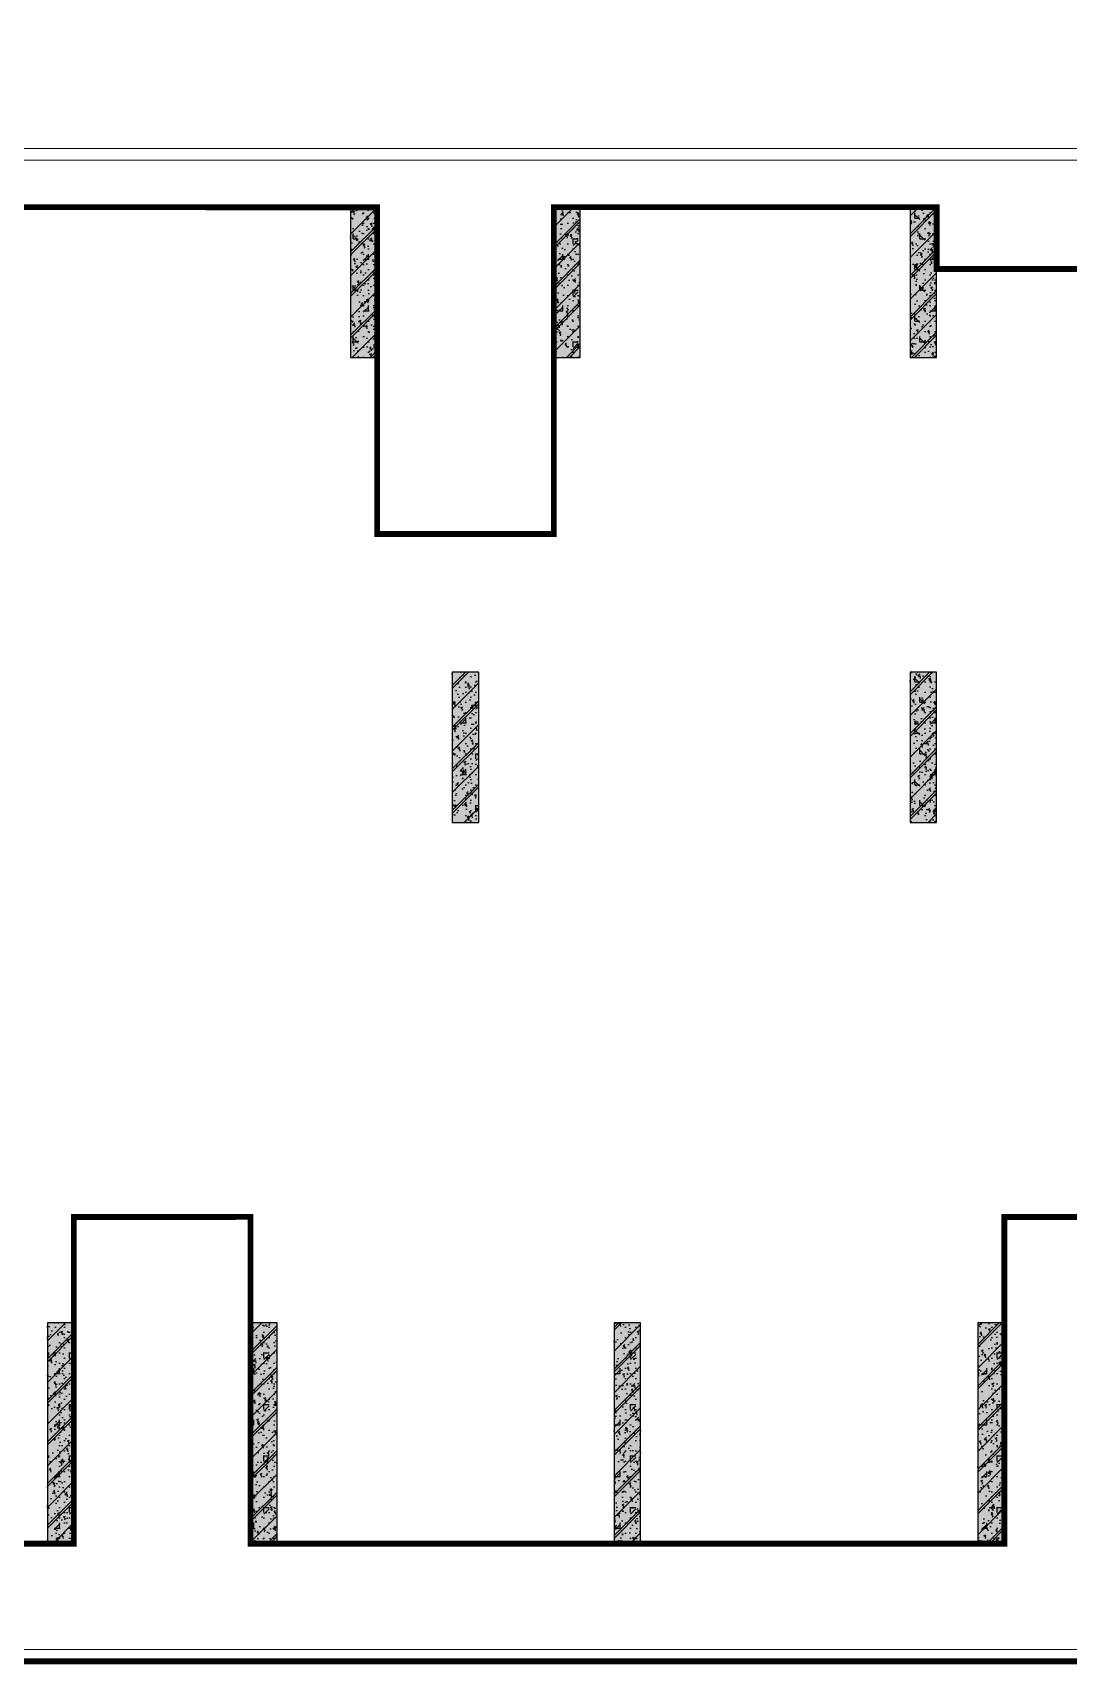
# Model space of a CAD drawing. Header units: millimetres. Extents: x 379264 to 1158416, y -283062 to 356890.
# Drawn here: x 935166 to 935518, y -28429 to -27875 of the extents above; entities that cross this region are included whole.
import ezdxf

# ---------------------------------------------------------------- set-up
doc = ezdxf.new("R2010")
doc.units = ezdxf.units.MM
for name, pattern in [('CENTER', [2, 1.25, -0.25, 0.25, -0.25]), ('keyplan TANG 1$0$MB_Luoi truc$1$HTT Center', [13, 10, -1, 1, -1]), ('keyplan TANG 1$0$Ranh dat$0$HTT Hidden 21', [3, 2, -1])]:
    doc.linetypes.add(name, pattern=pattern)
for name, color, linetype in [('12PM. GRID', 8, 'CENTER'), ('BLOCK C - CHI TIET THANG 7 - 15T$0$DnW', 20, 'Continuous'), ('keyplan TANG 1$0$MB_Cot tang 1$0$Concrete Hatch', 250, 'Continuous'), ('keyplan TANG 1$0$MB_Cot tang 1$0$Concrete Line', 250, 'Continuous'), ('keyplan TANG 1$0$MB_Cot tang 1$0$Concrete Solid', 250, 'Continuous')]:
    doc.layers.add(name, color=color, linetype=linetype)
for name, color, linetype, lineweight in [('keyplan TANG 1$0$Hatch vat lieu', 250, 'Continuous', 5), ('keyplan TANG 1$0$MB_Luoi truc$1$Luoi Truc', 250, 'keyplan TANG 1$0$MB_Luoi truc$1$HTT Center', 9), ('keyplan TANG 1$0$Net Thay khac', 250, 'Continuous', 15), ('keyplan TANG 1$0$Net thay Tuong', 250, 'Continuous', 20), ('keyplan TANG 1$0$Ranh dat$0$CGXD', 250, 'keyplan TANG 1$0$Ranh dat$0$HTT Hidden 21', 40)]:
    doc.layers.add(name, color=color, linetype=linetype, lineweight=lineweight)

# ---------------------------------------------------------------- blocks, each defined once
blk = doc.blocks.new('*U1380')
at = {"layer": 'keyplan TANG 1$0$MB_Cot tang 1$0$Concrete Hatch'}
h = blk.add_hatch(dxfattribs=at)
h.set_pattern_fill('CONCRETE', color=256, scale=50, style=0, pattern_type=2)
h.set_pattern_definition([(45, (0, -2300), (-176.7766952966369, 176.7766952966369), []), (45, (0, -2250), (-353.5533905932737, 353.5533905932738), []), (49.99999999999999, (0, -2300), (358.6300913003767, -31.37606749129755), [37.5, -412.5]), (355, (0, -2300), (-69.3756668065, 376.0960668500059), [30, -330]), (100.4514, (29.88584, -2302.614669999999), (289.2546908570108, 344.7197710304768), [31.870095, -350.571056]), (46.18420000000001, (0, -2200), (533.6205243128222, -82.75950716450905), [56.25, -618.75]), (96.6356, (44.46837249999999, -2206.8966535), (467.3313527743517, 487.0589354502209), [47.805144, -525.8565]), (351.1842, (0, -2200), (467.3309725668136, 487.0593004626623), [45, -495]), (21, (50, -2225), (298.4535260592309, -201.3094453326694), [37.5, -412.5]), (326.0000000000001, (50, -2225), (121.6576659607909, 362.5750225234265), [30, -330]), (71.4514, (74.8711165, -2241.775803), (420.111314290745, 161.2652483549762), [31.870095, -350.571056]), (37.50000000000001, (0, -2300), (6.079927658645334, 166.4469269156558), [0, -326, 0, -335, 0, -331.25]), (7.499999999999999, (0, -2300), (131.5347687210743, 197.2058559411801), [0, -191, 0, -318.5, 0, -126.25]), (327.5, (-111.5, -2300), (266.9112180862045, -11.2774358671899), [0, -125, 0, -390, 0, -517.5]), (317.5, (-161.5, -2300), (291.5930846711931, 50.05249116615882), [0, -162.5, 0, -259, 0, -367.5]), (0, (175, -2125), (0, 875), [87.5, -787.5]), (0, (437.5, -1950), (0, 875), [87.5, -787.5]), (0, (262.5, -1600), (0, 875), [87.5, -350, 87.5, -350]), (90, (175, -2125), (-875, 5.35782974626967e-14), [87.5, -787.5]), (90, (262.5, -1600), (-875, 5.35782974626967e-14), [87.5, -787.5]), (90, (525, -1950), (-875, 5.35782974626967e-14), [87.5, -787.5]), (90, (700, -1687.5), (-875, 5.35782974626967e-14), [87.5, -787.5]), (135, (262.5, -2125), (-875.016357447105, 8.881784197001252e-14), [123.76, -1113.7]), (135, (350, -1600), (-875.016357447105, 8.881784197001252e-14), [123.76, -1113.7]), (45, (437.5, -1950), (8.881784197001252e-14, 875.016357447105), [123.76, -247.485, 123.76, -742.455]), (0, (-175, -2300), (87.5, 87.5), [-175, 0])])
h.paths.add_polyline_path([(-200, 150), (-200, -2400), (250, -2400), (250, 150)])
at = {"layer": 'keyplan TANG 1$0$MB_Cot tang 1$0$Concrete Solid'}
blk.add_hatch(color=256, dxfattribs=at).paths.add_polyline_path([(-200, 150), (-200, -2400), (250, -2400), (250, 150)])
at = {"layer": 'keyplan TANG 1$0$MB_Cot tang 1$0$Concrete Line'}
blk.add_lwpolyline([(-200, 150), (-200, -2400), (250, -2400), (250, 150)], close=True, dxfattribs=at)
blk = doc.blocks.new('*U1381')
at = {"layer": 'keyplan TANG 1$0$MB_Cot tang 1$0$Concrete Hatch'}
h = blk.add_hatch(dxfattribs=at)
h.set_pattern_fill('CONCRETE', color=256, scale=50, style=0, pattern_type=2)
h.set_pattern_definition([(45, (-200, -2300), (-176.7766952966369, 176.7766952966369), []), (45, (-200, -2250), (-353.5533905932737, 353.5533905932738), []), (49.99999999999999, (-200, -2300), (358.6300913003767, -31.37606749129755), [37.5, -412.5]), (355, (-200, -2300), (-69.3756668065, 376.0960668500059), [30, -330]), (100.4514, (-170.11416, -2302.614669999999), (289.2546908570108, 344.7197710304768), [31.870095, -350.571056]), (46.18420000000001, (-200, -2200), (533.6205243128222, -82.75950716450905), [56.25, -618.75]), (96.6356, (-155.5316275, -2206.8966535), (467.3313527743517, 487.0589354502209), [47.805144, -525.8565]), (351.1842, (-200, -2200), (467.3309725668136, 487.0593004626623), [45, -495]), (21, (-150, -2225), (298.4535260592309, -201.3094453326694), [37.5, -412.5]), (326.0000000000001, (-150, -2225), (121.6576659607909, 362.5750225234265), [30, -330]), (71.4514, (-125.1288835, -2241.775803), (420.111314290745, 161.2652483549762), [31.870095, -350.571056]), (37.50000000000001, (-200, -2300), (6.079927658645334, 166.4469269156558), [0, -326, 0, -335, 0, -331.25]), (7.499999999999999, (-200, -2300), (131.5347687210743, 197.2058559411801), [0, -191, 0, -318.5, 0, -126.25]), (327.5, (-311.5, -2300), (266.9112180862045, -11.2774358671899), [0, -125, 0, -390, 0, -517.5]), (317.5, (-361.5, -2300), (291.5930846711931, 50.05249116615882), [0, -162.5, 0, -259, 0, -367.5]), (0, (-25, -2125), (0, 875), [87.5, -787.5]), (0, (237.5, -1950), (0, 875), [87.5, -787.5]), (0, (62.5, -1600), (0, 875), [87.5, -350, 87.5, -350]), (90, (-25, -2125), (-875, 5.35782974626967e-14), [87.5, -787.5]), (90, (62.5, -1600), (-875, 5.35782974626967e-14), [87.5, -787.5]), (90, (325, -1950), (-875, 5.35782974626967e-14), [87.5, -787.5]), (90, (500, -1687.5), (-875, 5.35782974626967e-14), [87.5, -787.5]), (135, (62.5, -2125), (-875.016357447105, 8.881784197001252e-14), [123.76, -1113.7]), (135, (150, -1600), (-875.016357447105, 8.881784197001252e-14), [123.76, -1113.7]), (45, (237.5, -1950), (8.881784197001252e-14, 875.016357447105), [123.76, -247.485, 123.76, -742.455]), (0, (-375, -2300), (87.5, 87.5), [-175, 0])])
h.paths.add_polyline_path([(-300, 150), (-300, -2400), (150, -2400), (150, 150)])
at = {"layer": 'keyplan TANG 1$0$MB_Cot tang 1$0$Concrete Solid'}
blk.add_hatch(color=256, dxfattribs=at).paths.add_polyline_path([(-300, 150), (-300, -2400), (150, -2400), (150, 150)])
at = {"layer": 'keyplan TANG 1$0$MB_Cot tang 1$0$Concrete Line'}
blk.add_lwpolyline([(-300, 150), (-300, -2400), (150, -2400), (150, 150)], close=True, dxfattribs=at)
blk = doc.blocks.new('*U1378')
at = {"layer": 'keyplan TANG 1$0$MB_Cot tang 1$0$Concrete Hatch'}
h = blk.add_hatch(dxfattribs=at)
h.set_pattern_fill('CONCRETE', color=256, scale=50, style=0, pattern_type=2)
h.set_pattern_definition([(45, (-100, -2300), (-176.7766952966369, 176.7766952966369), []), (45, (-100, -2250), (-353.5533905932737, 353.5533905932738), []), (49.99999999999999, (-100, -2300), (358.6300913003767, -31.37606749129755), [37.5, -412.5]), (355, (-100, -2300), (-69.3756668065, 376.0960668500059), [30, -330]), (100.4514, (-70.11416, -2302.614669999999), (289.2546908570108, 344.7197710304768), [31.870095, -350.571056]), (46.18420000000001, (-100, -2200), (533.6205243128222, -82.75950716450905), [56.25, -618.75]), (96.6356, (-55.53162750000001, -2206.8966535), (467.3313527743517, 487.0589354502209), [47.805144, -525.8565]), (351.1842, (-100, -2200), (467.3309725668136, 487.0593004626623), [45, -495]), (21, (-50, -2225), (298.4535260592309, -201.3094453326694), [37.5, -412.5]), (326.0000000000001, (-50, -2225), (121.6576659607909, 362.5750225234265), [30, -330]), (71.4514, (-25.1288835, -2241.775803), (420.111314290745, 161.2652483549762), [31.870095, -350.571056]), (37.50000000000001, (-100, -2300), (6.079927658645334, 166.4469269156558), [0, -326, 0, -335, 0, -331.25]), (7.499999999999999, (-100, -2300), (131.5347687210743, 197.2058559411801), [0, -191, 0, -318.5, 0, -126.25]), (327.5, (-211.5, -2300), (266.9112180862045, -11.2774358671899), [0, -125, 0, -390, 0, -517.5]), (317.5, (-261.5, -2300), (291.5930846711931, 50.05249116615882), [0, -162.5, 0, -259, 0, -367.5]), (0, (75, -2125), (0, 875), [87.5, -787.5]), (0, (337.5, -1950), (0, 875), [87.5, -787.5]), (0, (162.5, -1600), (0, 875), [87.5, -350, 87.5, -350]), (90, (75, -2125), (-875, 5.35782974626967e-14), [87.5, -787.5]), (90, (162.5, -1600), (-875, 5.35782974626967e-14), [87.5, -787.5]), (90, (425, -1950), (-875, 5.35782974626967e-14), [87.5, -787.5]), (90, (600, -1687.5), (-875, 5.35782974626967e-14), [87.5, -787.5]), (135, (162.5, -2125), (-875.016357447105, 8.881784197001252e-14), [123.76, -1113.7]), (135, (250, -1600), (-875.016357447105, 8.881784197001252e-14), [123.76, -1113.7]), (45, (337.5, -1950), (8.881784197001252e-14, 875.016357447105), [123.76, -247.485, 123.76, -742.455]), (0, (-275, -2300), (87.5, 87.5), [-175, 0])])
h.paths.add_polyline_path([(-250, 150), (-250, -2400), (200, -2400), (200, 150)])
at = {"layer": 'keyplan TANG 1$0$MB_Cot tang 1$0$Concrete Solid'}
blk.add_hatch(color=256, dxfattribs=at).paths.add_polyline_path([(-250, 150), (-250, -2400), (200, -2400), (200, 150)])
at = {"layer": 'keyplan TANG 1$0$MB_Cot tang 1$0$Concrete Line'}
blk.add_lwpolyline([(-250, 150), (-250, -2400), (200, -2400), (200, 150)], close=True, dxfattribs=at)
blk = doc.blocks.new('*U1382')
at = {"layer": 'keyplan TANG 1$0$MB_Cot tang 1$0$Concrete Hatch'}
h = blk.add_hatch(dxfattribs=at)
h.set_pattern_fill('CONCRETE', color=256, scale=50, style=0, pattern_type=2)
h.set_pattern_definition([(45, (0, -1100), (-176.7766952966369, 176.7766952966369), []), (45, (0, -1050), (-353.5533905932737, 353.5533905932738), []), (49.99999999999999, (0, -1100), (358.6300913003767, -31.37606749129755), [37.5, -412.5]), (355, (0, -1100), (-69.3756668065, 376.0960668500059), [30, -330]), (100.4514, (29.88584, -1102.614669999999), (289.2546908570108, 344.7197710304768), [31.870095, -350.571056]), (46.18420000000001, (0, -999.9999999999995), (533.6205243128222, -82.75950716450905), [56.25, -618.75]), (96.6356, (44.46837249999999, -1006.8966535), (467.3313527743517, 487.0589354502209), [47.805144, -525.8565]), (351.1842, (0, -999.9999999999995), (467.3309725668136, 487.0593004626623), [45, -495]), (21, (50, -1025), (298.4535260592309, -201.3094453326694), [37.5, -412.5]), (326.0000000000001, (50, -1025), (121.6576659607909, 362.5750225234265), [30, -330]), (71.4514, (74.8711165, -1041.775803), (420.111314290745, 161.2652483549762), [31.870095, -350.571056]), (37.50000000000001, (0, -1100), (6.079927658645334, 166.4469269156558), [0, -326, 0, -335, 0, -331.25]), (7.499999999999999, (0, -1100), (131.5347687210743, 197.2058559411801), [0, -191, 0, -318.5, 0, -126.25]), (327.5, (-111.5, -1100), (266.9112180862045, -11.2774358671899), [0, -125, 0, -390, 0, -517.5]), (317.5, (-161.5, -1100), (291.5930846711931, 50.05249116615882), [0, -162.5, 0, -259, 0, -367.5]), (0, (175, -924.9999999999995), (0, 875), [87.5, -787.5]), (0, (437.5, -749.9999999999995), (0, 875), [87.5, -787.5]), (0, (262.5, -399.9999999999995), (0, 875), [87.5, -350, 87.5, -350]), (90, (175, -924.9999999999995), (-875, 5.35782974626967e-14), [87.5, -787.5]), (90, (262.5, -399.9999999999995), (-875, 5.35782974626967e-14), [87.5, -787.5]), (90, (525, -749.9999999999995), (-875, 5.35782974626967e-14), [87.5, -787.5]), (90, (700, -487.4999999999995), (-875, 5.35782974626967e-14), [87.5, -787.5]), (135, (262.5, -924.9999999999995), (-875.016357447105, 8.881784197001252e-14), [123.76, -1113.7]), (135, (350, -399.9999999999995), (-875.016357447105, 8.881784197001252e-14), [123.76, -1113.7]), (45, (437.5, -749.9999999999995), (8.881784197001252e-14, 875.016357447105), [123.76, -247.485, 123.76, -742.455]), (0, (-175, -1100), (87.5, 87.5), [-175, 0])])
h.paths.add_polyline_path([(-200, 1350), (-200, -2400), (250, -2400), (250, 1350)])
at = {"layer": 'keyplan TANG 1$0$MB_Cot tang 1$0$Concrete Solid'}
blk.add_hatch(color=256, dxfattribs=at).paths.add_polyline_path([(-200, 1350), (-200, -2400), (250, -2400), (250, 1350)])
at = {"layer": 'keyplan TANG 1$0$MB_Cot tang 1$0$Concrete Line'}
blk.add_lwpolyline([(-200, 1350), (-200, -2400), (250, -2400), (250, 1350)], close=True, dxfattribs=at)
blk = doc.blocks.new('*U39')
at = {"layer": 'keyplan TANG 1$0$MB_Cot tang 1$0$Concrete Hatch'}
h = blk.add_hatch(dxfattribs=at)
h.set_pattern_fill('CONCRETE', color=256, scale=50, style=0, pattern_type=2)
h.set_pattern_definition([(45, (-100, -1100), (-176.7766952966369, 176.7766952966369), []), (45, (-100, -1050), (-353.5533905932737, 353.5533905932738), []), (49.99999999999999, (-100, -1100), (358.6300913003767, -31.37606749129755), [37.5, -412.5]), (355, (-100, -1100), (-69.3756668065, 376.0960668500059), [30, -330]), (100.4514, (-70.11416, -1102.614669999999), (289.2546908570108, 344.7197710304768), [31.870095, -350.571056]), (46.18420000000001, (-100, -999.9999999999995), (533.6205243128222, -82.75950716450905), [56.25, -618.75]), (96.6356, (-55.53162750000001, -1006.8966535), (467.3313527743517, 487.0589354502209), [47.805144, -525.8565]), (351.1842, (-100, -999.9999999999995), (467.3309725668136, 487.0593004626623), [45, -495]), (21, (-50, -1025), (298.4535260592309, -201.3094453326694), [37.5, -412.5]), (326.0000000000001, (-50, -1025), (121.6576659607909, 362.5750225234265), [30, -330]), (71.4514, (-25.1288835, -1041.775803), (420.111314290745, 161.2652483549762), [31.870095, -350.571056]), (37.50000000000001, (-100, -1100), (6.079927658645334, 166.4469269156558), [0, -326, 0, -335, 0, -331.25]), (7.499999999999999, (-100, -1100), (131.5347687210743, 197.2058559411801), [0, -191, 0, -318.5, 0, -126.25]), (327.5, (-211.5, -1100), (266.9112180862045, -11.2774358671899), [0, -125, 0, -390, 0, -517.5]), (317.5, (-261.5, -1100), (291.5930846711931, 50.05249116615882), [0, -162.5, 0, -259, 0, -367.5]), (0, (75, -924.9999999999995), (0, 875), [87.5, -787.5]), (0, (337.5, -749.9999999999995), (0, 875), [87.5, -787.5]), (0, (162.5, -399.9999999999995), (0, 875), [87.5, -350, 87.5, -350]), (90, (75, -924.9999999999995), (-875, 5.35782974626967e-14), [87.5, -787.5]), (90, (162.5, -399.9999999999995), (-875, 5.35782974626967e-14), [87.5, -787.5]), (90, (425, -749.9999999999995), (-875, 5.35782974626967e-14), [87.5, -787.5]), (90, (600, -487.4999999999995), (-875, 5.35782974626967e-14), [87.5, -787.5]), (135, (162.5, -924.9999999999995), (-875.016357447105, 8.881784197001252e-14), [123.76, -1113.7]), (135, (250, -399.9999999999995), (-875.016357447105, 8.881784197001252e-14), [123.76, -1113.7]), (45, (337.5, -749.9999999999995), (8.881784197001252e-14, 875.016357447105), [123.76, -247.485, 123.76, -742.455]), (0, (-275, -1100), (87.5, 87.5), [-175, 0])])
h.paths.add_polyline_path([(-250, 1350), (-250, -2400), (200, -2400), (200, 1350)])
at = {"layer": 'keyplan TANG 1$0$MB_Cot tang 1$0$Concrete Solid'}
blk.add_hatch(color=256, dxfattribs=at).paths.add_polyline_path([(-250, 1350), (-250, -2400), (200, -2400), (200, 1350)])
at = {"layer": 'keyplan TANG 1$0$MB_Cot tang 1$0$Concrete Line'}
blk.add_lwpolyline([(-250, 1350), (-250, -2400), (200, -2400), (200, 1350)], close=True, dxfattribs=at)
blk = doc.blocks.new('*U1379')
at = {"layer": 'keyplan TANG 1$0$MB_Cot tang 1$0$Concrete Hatch'}
h = blk.add_hatch(dxfattribs=at)
h.set_pattern_fill('CONCRETE', color=256, scale=50, style=0, pattern_type=2)
h.set_pattern_definition([(45, (-200, -1100), (-176.7766952966369, 176.7766952966369), []), (45, (-200, -1050), (-353.5533905932737, 353.5533905932738), []), (49.99999999999999, (-200, -1100), (358.6300913003767, -31.37606749129755), [37.5, -412.5]), (355, (-200, -1100), (-69.3756668065, 376.0960668500059), [30, -330]), (100.4514, (-170.11416, -1102.614669999999), (289.2546908570108, 344.7197710304768), [31.870095, -350.571056]), (46.18420000000001, (-200, -999.9999999999995), (533.6205243128222, -82.75950716450905), [56.25, -618.75]), (96.6356, (-155.5316275, -1006.8966535), (467.3313527743517, 487.0589354502209), [47.805144, -525.8565]), (351.1842, (-200, -999.9999999999995), (467.3309725668136, 487.0593004626623), [45, -495]), (21, (-150, -1025), (298.4535260592309, -201.3094453326694), [37.5, -412.5]), (326.0000000000001, (-150, -1025), (121.6576659607909, 362.5750225234265), [30, -330]), (71.4514, (-125.1288835, -1041.775803), (420.111314290745, 161.2652483549762), [31.870095, -350.571056]), (37.50000000000001, (-200, -1100), (6.079927658645334, 166.4469269156558), [0, -326, 0, -335, 0, -331.25]), (7.499999999999999, (-200, -1100), (131.5347687210743, 197.2058559411801), [0, -191, 0, -318.5, 0, -126.25]), (327.5, (-311.5, -1100), (266.9112180862045, -11.2774358671899), [0, -125, 0, -390, 0, -517.5]), (317.5, (-361.5, -1100), (291.5930846711931, 50.05249116615882), [0, -162.5, 0, -259, 0, -367.5]), (0, (-25, -924.9999999999995), (0, 875), [87.5, -787.5]), (0, (237.5, -749.9999999999995), (0, 875), [87.5, -787.5]), (0, (62.5, -399.9999999999995), (0, 875), [87.5, -350, 87.5, -350]), (90, (-25, -924.9999999999995), (-875, 5.35782974626967e-14), [87.5, -787.5]), (90, (62.5, -399.9999999999995), (-875, 5.35782974626967e-14), [87.5, -787.5]), (90, (325, -749.9999999999995), (-875, 5.35782974626967e-14), [87.5, -787.5]), (90, (500, -487.4999999999995), (-875, 5.35782974626967e-14), [87.5, -787.5]), (135, (62.5, -924.9999999999995), (-875.016357447105, 8.881784197001252e-14), [123.76, -1113.7]), (135, (150, -399.9999999999995), (-875.016357447105, 8.881784197001252e-14), [123.76, -1113.7]), (45, (237.5, -749.9999999999995), (8.881784197001252e-14, 875.016357447105), [123.76, -247.485, 123.76, -742.455]), (0, (-375, -1100), (87.5, 87.5), [-175, 0])])
h.paths.add_polyline_path([(-300, 1350), (-300, -2400), (150, -2400), (150, 1350)])
at = {"layer": 'keyplan TANG 1$0$MB_Cot tang 1$0$Concrete Solid'}
blk.add_hatch(color=256, dxfattribs=at).paths.add_polyline_path([(-300, 1350), (-300, -2400), (150, -2400), (150, 1350)])
at = {"layer": 'keyplan TANG 1$0$MB_Cot tang 1$0$Concrete Line'}
blk.add_lwpolyline([(-300, 1350), (-300, -2400), (150, -2400), (150, 1350)], close=True, dxfattribs=at)
blk = doc.blocks.new('keyplan TANG 1')
at = {"color": 7, "const_width": 100}
for points in [[(49499.99983601863, -3.48791218129918e-10), (55999.99983612545, -0.0001030122411975753), (55999.99992408179, 5549.999902939232), (58999.99992433297, 5549.999854121531), (59000, -0.0001458784709029715), (71800.00033951392, -0.0001458784709029715), (71800.00025155763, 5549.999855395316), (74800.00007964279, 5549.999902939265)], [(77050, 21649.99999475001), (70650, 21649.99999475001), (70650, 22699.99999999965), (64150, 22699.99999999965), (64149.9999216879, 17150.00014975553), (61149.99992168816, 17150.00014975553), (61150, 22699.99999999965), (54649.99983362504, 22699.99989698776)]]:
    blk.add_lwpolyline(points, dxfattribs=at)
at = {"layer": 'keyplan TANG 1$0$Hatch vat lieu'}
blk.add_lwpolyline([(32491.42102571618, 20302.22975068487), (39527.30990135559, 27338.08573876024), (39527.69223180739, 32348.56236730906), (40334.3611856114, 32348.50327178126), (40328.6371298476, 29713.46801798802, 0.4148499530474581), (46528.62250150886, 23499.99986345356), (76850.00000000105, 23499.9998634535)], format="xyb", dxfattribs=at)
at = {"layer": 'keyplan TANG 1$0$MB_Luoi truc$1$Luoi Truc'}
blk.add_line((107550.0000007179, -2000.000000000116), (-120717.0351057016, -2000.000000000116), dxfattribs=at)
at = {"layer": 'keyplan TANG 1$0$Net Thay khac'}
blk.add_lwpolyline([(32350, 20443.65143744258), (39327.31622268946, 27420.93504635175), (39327.7074935839, 32548.57701846992), (40534.7960832215, 32548.48858871573), (40528.63665796572, 29713.03356139013, 0.4148499530474554), (46528.62250150886, 23699.9998634535), (76850.00000000105, 23699.9998634535)], format="xyb", dxfattribs=at)
at = {"layer": 'keyplan TANG 1$0$Net thay Tuong'}
for points in [[(101350.0000001195, -1799.999142951099), (32550.00000000003, -1800.00085695539), (32550.00000000003, 20643.65050259122)], [(101550.0000001195, -1999.999137968523), (32350.00000000003, -2000.000861937966), (32350.00000000003, 20443.65143744295)]]:
    blk.add_lwpolyline(points, dxfattribs=at)
at = {"layer": 'keyplan TANG 1$0$Ranh dat$0$CGXD', "ltscale": 0.1, "const_width": 99.99999999999987}
blk.add_lwpolyline([(-120672.6085753441, -1999.999999165535), (101549.9999992847, -1999.999999403954), (101552.6037964821, 159996.8385541439), (-8354.52076458931, 159998.1233597398), (-8358.646733760834, 83058.68978583813)], dxfattribs=at)
at = {"layer": 'keyplan TANG 1$0$MB_Cot tang 1$0$Concrete Line'}
for name, p in [('*U1380', (60900, 22549.99999999965)), ('*U1381', (64450, 22549.99999999965)), ('*U1380', (70400, 22549.99999999965)), ('*U1378', (62675.99999934377, 14650.00012678036)), ('*U1380', (70400, 14649.99999999965)), ('*U1382', (55750, 2399.999999999651)), ('*U1379', (59300, 2399.999999999651)), ('*U39', (65425.00016724144, 2399.999753167562)), ('*U1382', (71550, 2399.999999999651))]:
    blk.add_blockref(name, p, dxfattribs=at)
blk = doc.blocks.new('A$C0F1F2E69')
at = {"layer": 'BLOCK C - CHI TIET THANG 7 - 15T$0$DnW', "xscale": 0.02, "yscale": 0.02, "zscale": 0.02}
blk.add_blockref('keyplan TANG 1', (1907.087069346104, -92.84652750456007), dxfattribs=at)

msp = doc.modelspace()

# ---------------------------------------------------------------- block references
at = {"layer": '12PM. GRID'}
msp.add_blockref('A$C0F1F2E69', (932153.3460604745, -28294.96007476898), dxfattribs=at)

doc.saveas('drawing.dxf')
